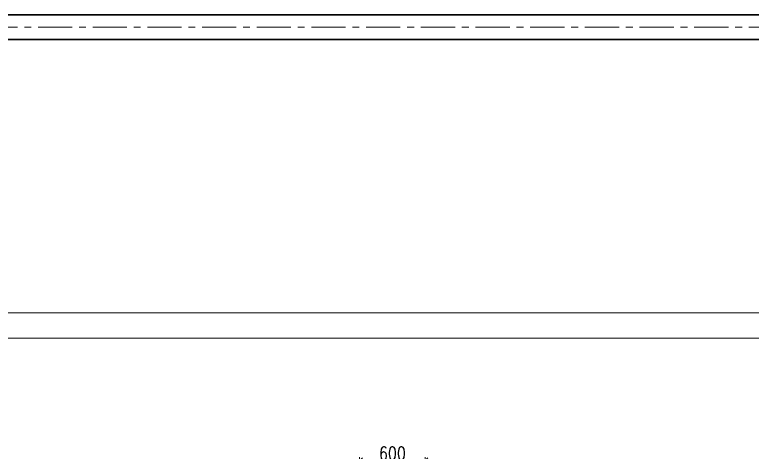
# Model space of a CAD drawing. Header units: metres. Extents: x 5205117 to 5948571, y 646915 to 1143748.
# Drawn here: x 5323873 to 5330616, y 804888 to 808887 of the extents above; entities that cross this region are included whole.
import ezdxf

# ---------------------------------------------------------------- set-up
doc = ezdxf.new("R2010")
doc.units = ezdxf.units.M
doc.header["$MEASUREMENT"] = 0
doc.header["$PDMODE"] = 35
doc.header["$PDSIZE"] = 10
doc.linetypes.add('CENTER', pattern=[2, 1.25, -0.25, 0.25, -0.25])
doc.linetypes.add('DASHED', pattern=[0.75, 0.5, -0.25])
doc.layers.get('0').update_dxf_attribs({"color": 1, "linetype": 'DASHED', "lineweight": 30})
for name, color, linetype, lineweight in [('A-Center line', 1, 'CENTER', 9), ('dim start point', 10, 'Continuous', 0), ('plot 5', 7, 'Continuous', 30), ('S-TEXT', 7, 'Continuous', 0)]:
    doc.layers.add(name, color=color, linetype=linetype, lineweight=lineweight)
doc.layers.add('A-GF', color=8, linetype='Continuous', lineweight=0, transparency=0.5)
doc.styles.add('C-ROOM', font='arial.ttf')
doc.styles.add('SETU 1', font='romans.shx', dxfattribs={"width": 0.8})
doc.dimstyles.new('A-DIM 100', dxfattribs={"dimscale": 100, "dimtxt": 2.5, "dimasz": 1.5, "dimexe": 1, "dimexo": 1, "dimgap": 0.5, "dimtad": 1, "dimdec": 0, "dimrnd": 5, "dimzin": 3, "dimdsep": 46, "dimtxsty": 'C-ROOM', "dimblk1": 'ARCHTICK', "dimblk2": 'ARCHTICK', "dimsah": 1, "dimcen": 1.5, "dimdle": 1, "dimclrd": 256, "dimclre": 256, "dimclrt": 256, "dimadec": 0, "dimazin": 0, "dimtfac": 0.6, "dimtdec": 0, "dimtofl": 0, "dimtmove": 1, "dimatfit": 3, "dimfxl": 1, "dimtolj": 1, "dimtzin": 0, "dimlwd": -1, "dimlwe": -1, "dimarcsym": 0})

# ---------------------------------------------------------------- blocks, each defined once
blk = doc.blocks.new('jhgduhguix')
at = {"layer": 'A-GF', "ltscale": 0.01}
for points in [[(5071777.082056999, 792695.0390057564), (5106802.780856132, 792695.0390057564)], [(5071777.082056999, 792465.0390057564), (5106802.780856132, 792465.0390057564)]]:
    blk.add_lwpolyline(points, dxfattribs=at)
blk = doc.blocks.new('_Oblique')
at = {"color": 0, "linetype": 'ByBlock', "lineweight": -2}
blk.add_line((-0.5, -0.5), (0.5, 0.5), dxfattribs=at)
blk = doc.blocks.new('*D620')
at = {"layer": 'Defpoints', "color": 0, "transparency": 16777216}
for p in [(5327626.349631287, 804813.500790893), (5327026.349582991, 804446.5306052398), (5327626.349631287, 804446.5306052398)]:
    blk.add_point(p, dxfattribs=at)
at = {"layer": 'S-TEXT', "color": 9, "transparency": 16777216}
for p, q in [((5327026.349582991, 804446.5306052398), (5327026.349582991, 804843.5007908931)), ((5327626.349631287, 804446.5306052398), (5327626.349631287, 804843.5007908931))]:
    blk.add_line(p, q, dxfattribs=at)
at = {"layer": 'S-TEXT', "transparency": 16777216}
blk.add_line((5326996.349582991, 804813.500790893), (5327656.349631285, 804813.500790893), dxfattribs=at)
at = {"layer": 'S-TEXT', "transparency": 16777216, "xscale": 50, "yscale": 50, "zscale": 50, "rotation": 180}
blk.add_blockref('_Oblique', (5327026.349582991, 804813.500790893), dxfattribs=at)
at = {"layer": 'S-TEXT', "transparency": 16777216, "xscale": 50, "yscale": 50, "zscale": 50}
blk.add_blockref('_Oblique', (5327626.349631287, 804813.500790893), dxfattribs=at)
at = {"layer": 'S-TEXT', "color": 0, "lineweight": 0, "transparency": 16777216, "insert": (5327326.349607139, 804878.500790893), "char_height": 120, "attachment_point": 5, "style": 'SETU 1'}
blk.add_mtext('\\A1;600', dxfattribs=at)

msp = doc.modelspace()

# ---------------------------------------------------------------- linework, layer by layer
at = {"layer": 'A-Center line', "ltscale": 250}
msp.add_line((5348898.451222677, 808774.3059036572), (5298541.743452776, 808774.3059036572), dxfattribs=at)
at = {"layer": 'plot 5'}
msp.add_lwpolyline([(5299208.562515225, 802086.5305919455), (5299208.562515225, 808886.5305919455), (5347396.486002889, 808886.5305919455), (5347396.486002889, 805931.0793123053), (5347169.261314359, 805931.0793123053), (5347169.261314359, 808659.3059044885), (5299435.787202801, 808659.3059044885), (5299435.787202801, 802086.5305919455)], dxfattribs=at)

# ---------------------------------------------------------------- block references
at = {"layer": 'dim start point', "color": 12}
msp.add_blockref('jhgduhguix', (227658.7051458024, 13466.04030654894), dxfattribs=at)

# ---------------------------------------------------------------- dimensions: what is measured, and where the dimension line sits
at = {"layer": 'S-TEXT', "lineweight": 0}
dim = msp.add_aligned_dim(p1=(5327026.349582991, 804446.5306052398), p2=(5327626.349631287, 804446.5306052398), distance=366.97018565319013, dimstyle='A-DIM 100', override={"dimtxt": 1.199999999999999, "dimasz": 0.5, "dimexe": 0.3, "dimexo": 0, "dimgap": 0.05, "dimtxsty": 'SETU 1', "dimblk1": 'Oblique', "dimblk2": 'Oblique', "dimdle": 0.3, "dimclre": 9, "dimclrt": 0}, dxfattribs=at)
dim.commit()
dim.dimension.update_dxf_attribs({"geometry": '*D620', "text_midpoint": (5327326.349607139, 804878.500790893)})

doc.saveas('drawing.dxf')
